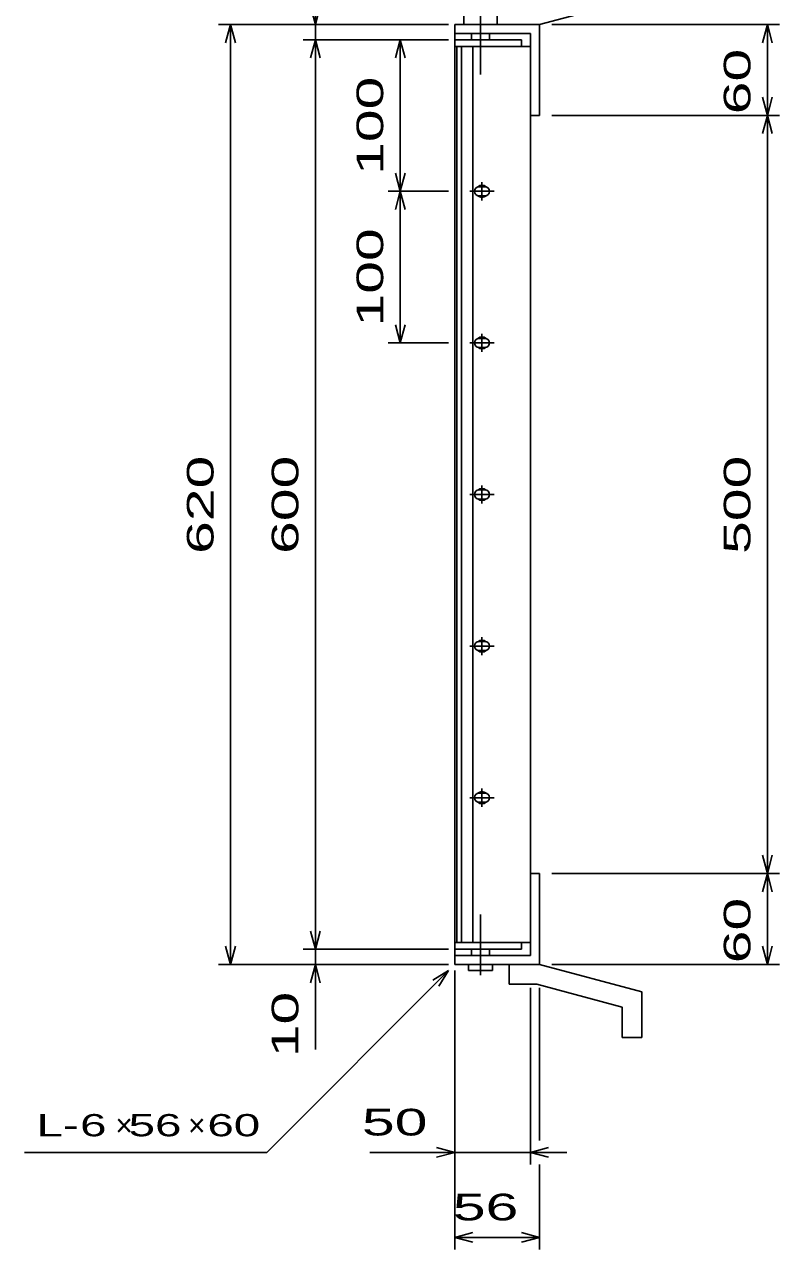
# Model space of a CAD drawing. Units: millimetres, scale not verified. Extents: x -1456 to 1389, y -1026 to 839.
# Drawn here: x -413 to 85, y -375 to 433 of the extents above; entities that cross this region are included whole.
import ezdxf
from ezdxf.enums import TextEntityAlignment as Align

# ---------------------------------------------------------------- set-up
doc = ezdxf.new("R2010")
doc.units = ezdxf.units.MM
doc.header["$LTSCALE"] = 8
doc.linetypes.add('LONG_DASHED_DOTTED', pattern=[15.25, 12, -1.5, 0.25, -1.5])
for name, color, linetype, lineweight in [('16', 3, 'Continuous', 25), ('19', 6, 'Continuous', 25), ('22', 2, 'Continuous', 25)]:
    doc.layers.add(name, color=color, linetype=linetype, lineweight=lineweight)
doc.styles.add('ベクトル', font='')
doc.styles.get('ベクトル').set_extended_font_data('ベクトル')

msp = doc.modelspace()

# ---------------------------------------------------------------- linework, layer by layer
at = {"layer": '16'}
for p, q in [((-85, 422.8), (-129, 422.8)), ((-129, 422.8), (-129, 418.3)), ((-85, 418.3), (-85, 422.8)), ((-129, 418.3), (-85, 418.3)), ((-129, 418.3), (-129, -172.7)), ((-79, 418.3), (-129, 418.3)), ((-127.5, 418.3), (-127.5, -172.7)), ((-124.5, -172.7), (-124.5, 418.3)), ((-117, 418.3), (-117, -172.7)), ((-79, -172.7), (-79, 418.3)), ((-109, 325.8), (-113, 325.8)), ((-111, 328.8), (-111, 316.8)), ((-119, 322.8), (-103, 322.8)), ((-113, 319.8), (-109, 319.8)), ((-111, 228.8), (-111, 216.8)), ((-119, 222.8), (-103, 222.8)), ((-109, 225.8), (-113, 225.8)), ((-113, 219.8), (-109, 219.8)), ((-119, 122.8), (-103, 122.8)), ((-109, 125.8), (-113, 125.8)), ((-111, 128.8), (-111, 116.8)), ((-113, 119.8), (-109, 119.8)), ((-109, 25.8), (-113, 25.8)), ((-111, 28.8), (-111, 16.8)), ((-119, 22.8), (-103, 22.8)), ((-113, 19.8), (-109, 19.8)), ((-111, -71.2), (-111, -83.2)), ((-119, -77.2), (-103, -77.2)), ((-109, -74.2), (-113, -74.2)), ((-113, -80.2), (-109, -80.2)), ((-129, -172.7), (-85, -172.7)), ((-129, -177.2), (-129, -172.7)), ((-129, -172.7), (-79, -172.7)), ((-85, -177.2), (-129, -177.2)), ((-85, -172.7), (-85, -177.2))]:
    msp.add_line(p, q, dxfattribs=at)
for centre, radius, start, end in [((-113, 322.8), 3, 90, 270), ((-111, 322.8), 4, 46.6, 133.4), ((-109, 322.8), 3, 270, 90), ((-111, 322.8), 4, 226.6, 313.4), ((-111, 222.8), 4, 46.6, 133.4), ((-113, 222.8), 3, 90, 270), ((-111, 222.8), 4, 226.6, 313.4), ((-109, 222.8), 3, 270, 90), ((-113, 122.8), 3, 90, 270), ((-111, 122.8), 4, 46.6, 133.4), ((-109, 122.8), 3, 270, 90), ((-111, 122.8), 4, 226.6, 313.4), ((-113, 22.8), 3, 90, 270), ((-111, 22.8), 4, 46.6, 133.4), ((-109, 22.8), 3, 270, 90), ((-111, 22.8), 4, 226.6, 313.4), ((-113, -77.2), 3, 90, 270), ((-111, -77.2), 4, 46.6, 133.4), ((-111, -77.2), 4, 226.6, 313.4), ((-109, -77.2), 3, 270, 90)]:
    msp.add_arc(centre, radius, start, end, dxfattribs=at)
at = {"layer": '19'}
for p, q in [((-123, 432.8), (-123, 464.8)), ((-101, 464.8), (-101, 432.8)), ((-73, 432.8), (-5.39, 450.92)), ((-129, 422.8), (-129, 432.8)), ((-129, 426.8), (-129, 432.8)), ((-129, 432.8), (-73, 432.8)), ((-93, 432.8), (-73, 432.8)), ((-73, 432.8), (-73, 372.8)), ((-79, 426.8), (-129, 426.8)), ((-118, 422.8), (-118, 426.8)), ((-106, 426.8), (-106, 422.8)), ((-79, 372.8), (-79, 426.8)), ((-73, 372.8), (-79, 372.8)), ((-73, -127.2), (-79, -127.2)), ((-79, -127.2), (-79, -181.2)), ((-73, -187.2), (-73, -127.2)), ((-129, -181.2), (-129, -171.2)), ((-118, -177.2), (-118, -181.2)), ((-106, -181.2), (-106, -177.2)), ((-129, -181.2), (-129, -187.2)), ((-79, -181.2), (-129, -181.2)), ((-129, -187.2), (-73, -187.2)), ((-120, -187.2), (-120, -191.2)), ((-120, -191.2), (-104, -191.2)), ((-104, -191.2), (-104, -187.2)), ((-93.01, -200.21), (-93.01, -187.21)), ((-93, -187.2), (-73, -187.2)), ((-73, -187.2), (-5.39, -205.32)), ((-93.01, -200.21), (-74.72, -200.21)), ((-18.39, -215.3), (-74.72, -200.21)), ((-5.39, -235.32), (-5.39, -205.32)), ((-18.39, -235.32), (-18.39, -215.3)), ((-18.39, -235.32), (-5.39, -235.32))]:
    msp.add_line(p, q, dxfattribs=at)
at = {"layer": '19', "linetype": 'LONG_DASHED_DOTTED'}
for p, q in [((-112, 467.8), (-112, 399.8)), ((-112, -194.2), (-112, -154.2))]:
    msp.add_line(p, q, dxfattribs=at)
at = {"layer": '22', "color": 4}
for p, q in [((-221, 432.8), (-221, 488.8)), ((-221, 432.8), (-224.2, 444.8)), ((-217.8, 444.8), (-221, 432.8)), ((-285, 432.8), (-133, 432.8)), ((-280.2, 420.8), (-277, 432.8)), ((-273.8, 420.8), (-277, 432.8)), ((-277, -187.2), (-277, 432.8)), ((-133, 432.8), (-229, 432.8)), ((-221, 432.8), (-221, 422.8)), ((-65, 432.8), (85.4, 432.8)), ((74.2, 420.8), (77.4, 432.8)), ((80.6, 420.8), (77.4, 432.8)), ((77.4, 372.8), (77.4, 432.8)), ((-229, 422.8), (-133, 422.8)), ((-224.2, 410.8), (-221, 422.8)), ((-217.8, 410.8), (-221, 422.8)), ((-221, -177.2), (-221, 422.8)), ((-133, 422.8), (-173, 422.8)), ((-165, 422.8), (-168.2, 410.8)), ((-161.8, 410.8), (-165, 422.8)), ((-165, 422.8), (-165, 322.8)), ((77.4, 372.8), (74.2, 384.8)), ((77.4, 372.8), (80.6, 384.8)), ((-65, 372.8), (85.4, 372.8)), ((74.2, 360.8), (77.4, 372.8)), ((80.6, 360.8), (77.4, 372.8)), ((77.4, -127.2), (77.4, 372.8)), ((-165, 322.8), (-168.2, 334.8)), ((-161.8, 334.8), (-165, 322.8)), ((-173, 322.8), (-133, 322.8)), ((-165, 322.8), (-168.2, 310.8)), ((-161.8, 310.8), (-165, 322.8)), ((-165, 322.8), (-165, 222.8)), ((-165, 222.8), (-168.2, 234.8)), ((-161.8, 234.8), (-165, 222.8)), ((-173, 222.8), (-133, 222.8)), ((77.4, -127.2), (74.2, -115.2)), ((77.4, -127.2), (80.6, -115.2)), ((-65, -127.2), (85.4, -127.2)), ((74.2, -139.2), (77.4, -127.2)), ((80.6, -139.2), (77.4, -127.2)), ((77.4, -187.2), (77.4, -127.2)), ((-221, -177.2), (-224.2, -165.2)), ((-221, -177.2), (-217.8, -165.2)), ((-277, -187.2), (-280.2, -175.2)), ((-277, -187.2), (-273.8, -175.2)), ((-229, -177.2), (-133, -177.2)), ((-221, -187.2), (-221, -177.2)), ((77.4, -187.2), (74.2, -175.2)), ((77.4, -187.2), (80.6, -175.2)), ((-285, -187.2), (-133, -187.2)), ((-253, -311.2), (-133, -191.2)), ((-229, -187.2), (-133, -187.2)), ((-224.2, -199.2), (-221, -187.2)), ((-217.8, -199.2), (-221, -187.2)), ((-221, -243.2), (-221, -187.2)), ((-143.4, -197.6), (-133, -191.2)), ((-139.4, -201.6), (-133, -191.2)), ((-129, -319.2), (-129, -191.2)), ((-129, -375.2), (-129, -191.2)), ((-65, -187.2), (85.4, -187.2)), ((-79, -319.2), (-79, -202.6)), ((-73, -303.2), (-73, -202.6)), ((-413, -311.2), (-253, -311.2)), ((-185, -311.2), (-129, -311.2)), ((-129, -311.2), (-141, -308)), ((-141, -314.4), (-129, -311.2)), ((-129, -311.2), (-79, -311.2)), ((-79, -311.2), (-67, -308)), ((-67, -314.4), (-79, -311.2)), ((-79, -311.2), (-55, -311.2)), ((-73, -375.2), (-73, -319.2)), ((-129, -367.2), (-117, -364)), ((-117, -370.4), (-129, -367.2)), ((-129, -367.2), (-73, -367.2)), ((-73, -367.2), (-85, -364)), ((-85, -370.4), (-73, -367.2))]:
    msp.add_line(p, q, dxfattribs=at)

# ---------------------------------------------------------------- texts
at = {"layer": '22', "style": 'ベクトル', "width": 1.65}
for s, p in [(' 60 ', (57.4, 362.8)), (' 100 ', (-185, 322.8)), (' 100 ', (-185, 222.8)), (' 620 ', (-297, 72.8)), (' 600 ', (-241, 72.8)), (' 500 ', (57.4, 72.8)), (' 60 ', (57.4, -197.2)), (' 10 ', (-241, -259.2))]:
    msp.add_text(s, height=17.6, rotation=90, dxfattribs=at).set_placement(p, align=Align.MIDDLE_LEFT)
at = {"layer": '22', "style": 'ベクトル'}
for s, height, width, p in [(' 50 ', 17.6, 1.65, (-201, -291.2)), ('L-', 14.66, 1.6, (-405, -293.2)), (' 6 ', 14.66, 1.6, (-385, -293.2)), (' 56 ', 14.66, 1.6, (-353, -293.2)), (' 60 ', 14.66, 1.6, (-301, -293.2)), (' 56 ', 17.6, 1.65, (-141, -347.2))]:
    msp.add_text(s, height=height, dxfattribs=dict(at, width=width)).set_placement(p, align=Align.MIDDLE_LEFT)
for p in [(-353, -293.2), (-305, -293.2)]:
    msp.add_text('×', height=14.66, dxfattribs=at).set_placement(p, align=Align.MIDDLE_LEFT)

doc.saveas('drawing.dxf')
